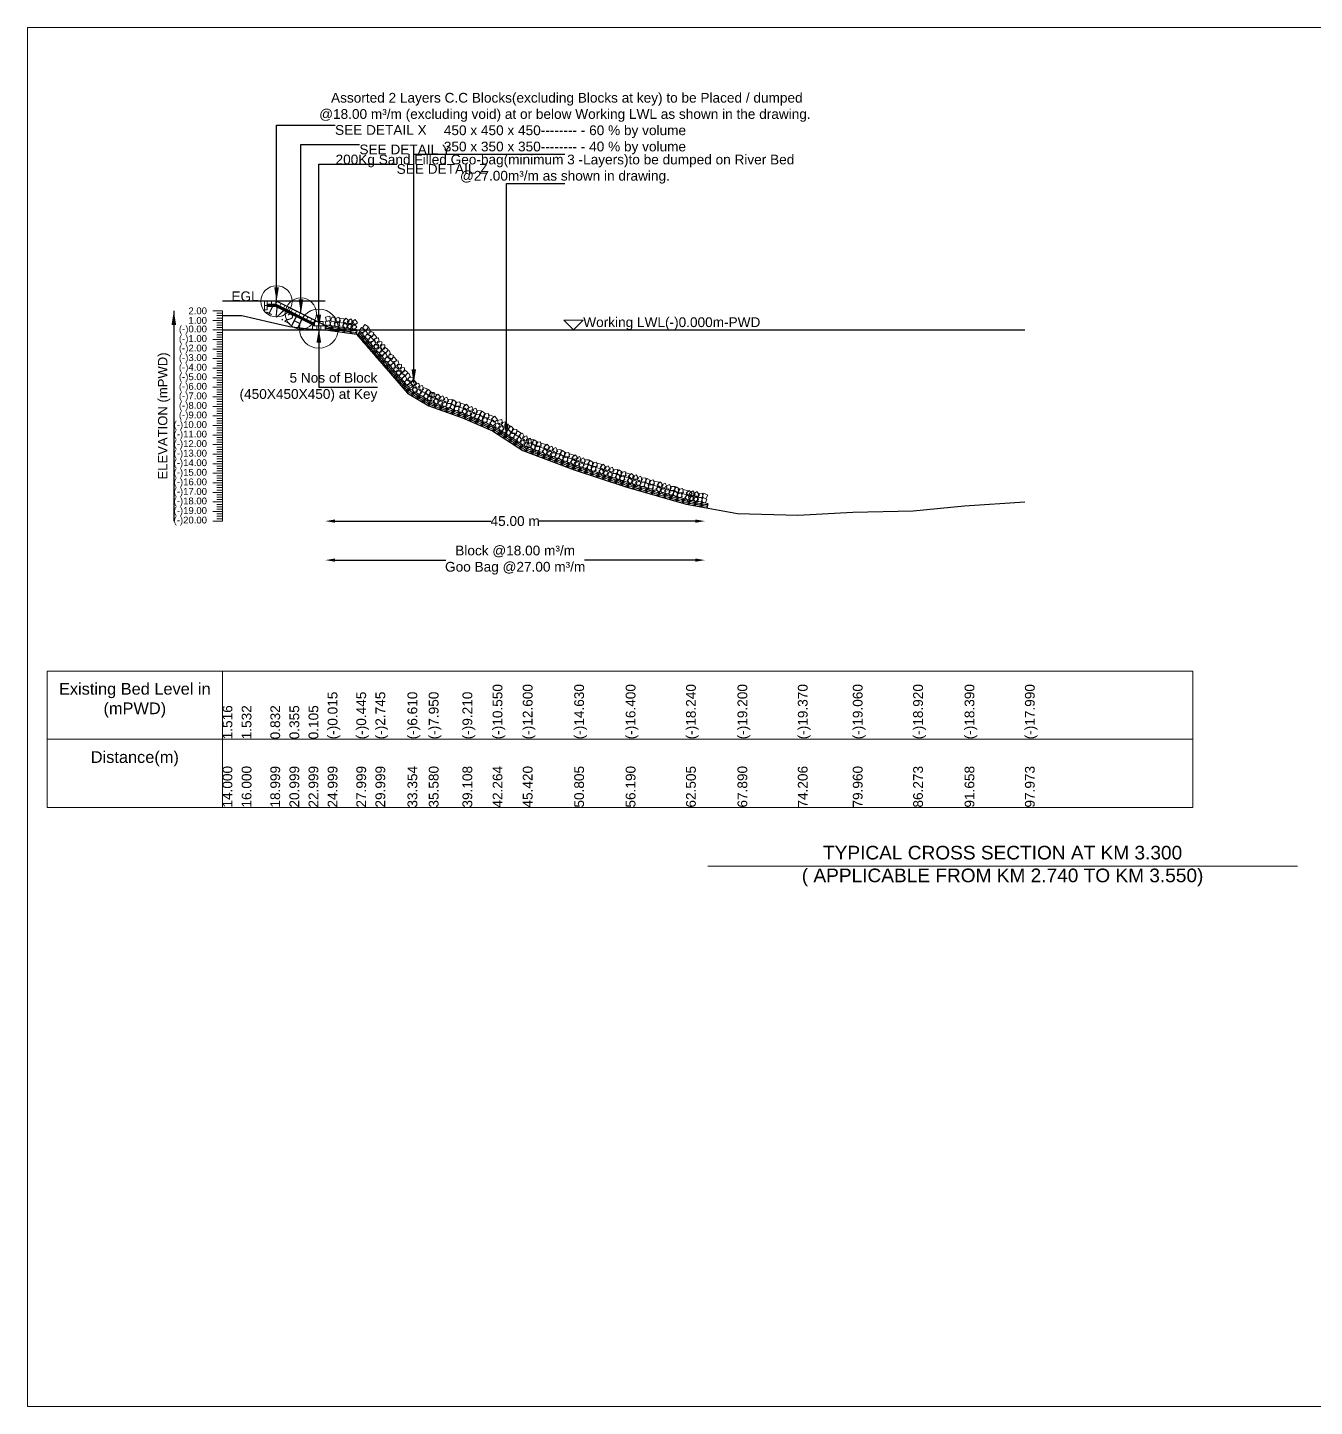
# Model space of a CAD drawing. Header units: inches. Extents: x 89000 to 845029, y -7071 to 0.
# Drawn here: x 265000 to 271599, y -7071 to 0 of the extents above; entities that cross this region are included whole.
import ezdxf

# ---------------------------------------------------------------- set-up
doc = ezdxf.new("R2010")
doc.units = ezdxf.units.IN
doc.header["$LTSCALE"] = 7
doc.header["$MEASUREMENT"] = 0
doc.header["$PDMODE"] = 3
for name, color, linetype, lineweight in [('Cross section Data Border', 7, 'Continuous', 9), ('Cross Section Labels', 7, 'Continuous', 9), ('Existing_Bed_Level for Xsection', 7, 'Continuous', 25), ('Long Section Labels', 7, 'Continuous', 9)]:
    doc.layers.add(name, color=color, linetype=linetype, lineweight=lineweight)
doc.styles.get("Standard").update_dxf_attribs({"font": 'arial.ttf'})
doc.dimstyles.new('Appron Lebeling Style', dxfattribs={"dimtxt": 50, "dimasz": 50, "dimexe": 0.18, "dimexo": 0.0625, "dimgap": 0.09, "dimtad": 0, "dimtih": 1, "dimtoh": 1, "dimdec": 4, "dimzin": 0, "dimdsep": 46, "dimtxsty": 'Standard', "dimcen": 0.09, "dimse1": 1, "dimse2": 1, "dimadec": 0, "dimazin": 0, "dimtfac": 1, "dimtdec": 4, "dimtofl": 0, "dimtmove": 0, "dimatfit": 3, "dimfxl": 1, "dimtolj": 1, "dimtzin": 0, "dimarcsym": 0})
doc.dimstyles.get("Standard").update_dxf_attribs({"dimtxt": 0.18, "dimasz": 0.18, "dimexe": 0.18, "dimexo": 0.0625, "dimgap": 0.09, "dimtad": 0, "dimtih": 1, "dimtoh": 1, "dimdec": 4, "dimzin": 0, "dimdsep": 46, "dimtxsty": 'Standard', "dimcen": 0.09, "dimadec": 0, "dimazin": 0, "dimtfac": 1, "dimtdec": 4, "dimtofl": 0, "dimtmove": 0, "dimatfit": 3, "dimfxl": 1, "dimtolj": 1, "dimtzin": 0, "dimarcsym": 0})

# ---------------------------------------------------------------- blocks, each defined once
blk = doc.blocks.new('*D61')
at = {"layer": 'Cross Section Labels', "color": 0, "lineweight": -2, "transparency": 16777216}
for p, q in [((266576.7, -2530.9), (267376.8, -2530.9)), ((268424, -2530.9), (267624, -2530.9))]:
    blk.add_line(p, q, dxfattribs=at)
at = {"layer": 'Cross Section Labels', "color": 0, "transparency": 16777216}
for points in [[(266576.7, -2522.5), (266576.7, -2539.2), (266526.7, -2530.9)], [(268424, -2522.5), (268424, -2539.2), (268474, -2530.9)]]:
    blk.add_solid(points, dxfattribs=at)
at = {"layer": 'Defpoints', "color": 0, "transparency": 16777216}
for p in [(266526.7, -1550.9), (268474, -2462), (268474, -2530.9)]:
    blk.add_point(p, dxfattribs=at)
at = {"layer": 'Cross Section Labels', "color": 0, "transparency": 16777216, "insert": (267500.4, -2530.9), "char_height": 50, "attachment_point": 5}
blk.add_mtext('\\A1;45.00 m', dxfattribs=at)
blk = doc.blocks.new('*D62')
at = {"layer": 'Cross Section Labels', "color": 0, "lineweight": -2, "transparency": 16777216}
for p, q in [((266576.7, -2730.9), (267144.8, -2730.9)), ((268424, -2730.9), (267856, -2730.9))]:
    blk.add_line(p, q, dxfattribs=at)
at = {"layer": 'Cross Section Labels', "color": 0, "transparency": 16777216}
for points in [[(266576.7, -2722.5), (266576.7, -2739.2), (266526.7, -2730.9)], [(268424, -2722.5), (268424, -2739.2), (268474, -2730.9)]]:
    blk.add_solid(points, dxfattribs=at)
at = {"layer": 'Defpoints', "color": 0, "transparency": 16777216}
for p in [(266526.7, -1550.9), (268474, -2462), (268474, -2730.9)]:
    blk.add_point(p, dxfattribs=at)
at = {"layer": 'Cross Section Labels', "color": 0, "transparency": 16777216, "insert": (267500.4, -2730.9), "char_height": 50, "attachment_point": 5}
blk.add_mtext('\\A1;Block @18.00 m³/m ^JGoo Bag @27.00 m³/m ', dxfattribs=at)

msp = doc.modelspace()

# ---------------------------------------------------------------- linework, layer by layer
at = {"layer": 'Cross section Data Border'}
msp.add_lwpolyline([(265100, -3300), (270975.12589, -3300), (270975.12589, -4000), (265100, -4000)], close=True, dxfattribs=at)
for points in [[(266000, -3300), (266000, -4000)], [(265100, -3650), (270975.12589, -3650)]]:
    msp.add_lwpolyline(points, dxfattribs=at)
at = {"layer": 'Cross Section Labels'}
for points in [[(265000, 0), (275000, 0), (275000, -7071), (265000, -7071)], [(267799.73561, -1550.87), (267849.73561, -1500.87), (267749.73561, -1500.87)]]:
    msp.add_lwpolyline(points, close=True, dxfattribs=at)
msp.add_lwpolyline([(268488, -4300), (270000, -4300), (271512, -4300)], dxfattribs=at)
for centre, radius in [((266276.83561, -1403.87), 80), ((266401.78561, -1466.345), 80), ((266493.66061, -1543.52), 100)]:
    msp.add_circle(centre, radius, dxfattribs=at)
at = {"layer": 'Existing_Bed_Level for Xsection'}
for points in [[(266526.73561, -1403.87), (266000, -1403.87)], [(266570.83561, -1550.87), (266279.93945, -1405.42192), (266276.83561, -1403.87), (266273.36541, -1403.87), (266229.26541, -1403.87)], [(266000, -1476.586), (266097.99732, -1475.802), (266244.99331, -1510.102), (266342.99063, -1533.475), (266440.98795, -1545.725), (266538.98527, -1551.605), (266685.98126, -1572.675), (266783.97858, -1685.375), (266948.36064, -1874.76), (267057.42595, -1940.42), (267230.32988, -2002.16), (267384.9399, -2067.82), (267539.59743, -2168.27), (267803.47045, -2267.74), (268067.34348, -2354.47), (268376.75694, -2444.63), (268640.62641, -2491.67), (268950.12033, -2500), (269232.03861, -2484.81), (269541.39947, -2477.95), (269805.27214, -2451.98), (270114.70341, -2432.38)], [(266229.26541, -1418.57), (266273.36541, -1418.57), (266471.61061, -1517.6926)], [(266229.26541, -1423.47), (266272.20868, -1423.47), (266471.61061, -1523.17097)], [(266229.26541, -1428.37), (266271.05194, -1428.37), (266471.61061, -1528.64933)], [(266000, -1550.87), (270114.70341, -1550.87)]]:
    msp.add_lwpolyline(points, dxfattribs=at)
at = {"layer": 'Long Section Labels'}
for points in [[(266229.26541, -1403.87), (266214.56541, -1403.87), (266214.56541, -1425.92), (266229.26541, -1425.92)], [(266251.31541, -1403.87), (266229.26541, -1403.87), (266229.26541, -1418.57), (266251.31541, -1418.57)], [(266273.36541, -1403.87), (266251.31541, -1403.87), (266251.31541, -1418.57), (266273.36541, -1418.57)], [(266299.66157, -1415.28298), (266279.93945, -1405.42192), (266273.36541, -1418.57), (266293.08753, -1428.43106)], [(266229.26541, -1425.92), (266214.56541, -1425.92), (266214.56541, -1447.97), (266229.26541, -1447.97)], [(266319.38369, -1425.14404), (266299.66157, -1415.28298), (266293.08753, -1428.43106), (266312.80965, -1438.29212)], [(266339.10581, -1435.0051), (266319.38369, -1425.14404), (266312.80965, -1438.29212), (266332.53177, -1448.15318)], [(266358.82793, -1444.86616), (266339.10581, -1435.0051), (266332.53177, -1448.15318), (266352.25389, -1458.01424)], [(266378.55005, -1454.72722), (266358.82793, -1444.86616), (266352.25389, -1458.01424), (266371.97601, -1467.8753)], [(266398.27217, -1464.58828), (266378.55005, -1454.72722), (266371.97601, -1467.8753), (266391.69813, -1477.73636)], [(266417.99429, -1474.44934), (266398.27217, -1464.58828), (266391.69813, -1477.73636), (266411.42025, -1487.59742)], [(266437.71641, -1484.3104), (266417.99429, -1474.44934), (266411.42025, -1487.59742), (266431.14237, -1497.45848)], [(266457.43853, -1494.17146), (266437.71641, -1484.3104), (266431.14237, -1497.45848), (266450.86449, -1507.31954)], [(266549.80654, -1480.5562), (266528.20519, -1484.98159), (266532.63057, -1506.58294), (266554.23193, -1502.15755)], [(266582.29028, -1491.28097), (266562.01858, -1482.60568), (266553.34329, -1502.87737), (266573.61498, -1511.55267)], [(266477.16065, -1504.03252), (266457.43853, -1494.17146), (266450.86449, -1507.31954), (266470.58661, -1517.1806)], [(266482.63561, -1528.82), (266460.58561, -1528.82), (266460.58561, -1550.87), (266482.63561, -1550.87)], [(266493.66061, -1506.77), (266471.61061, -1506.77), (266471.61061, -1528.82), (266493.66061, -1528.82)], [(266504.68561, -1528.82), (266482.63561, -1528.82), (266482.63561, -1550.87), (266504.68561, -1550.87)], [(266515.71061, -1506.77), (266493.66061, -1506.77), (266493.66061, -1528.82), (266515.71061, -1528.82)], [(266526.73561, -1528.82), (266504.68561, -1528.82), (266504.68561, -1550.87), (266526.73561, -1550.87)], [(266548.48588, -1502.56662), (266526.88453, -1506.992), (266531.30991, -1528.59336), (266552.91127, -1524.16797)], [(266579.16167, -1513.10789), (266558.88997, -1504.43259), (266550.21468, -1524.70429), (266570.48637, -1533.37959)], [(266592.65515, -1507.70289), (266572.18328, -1515.89463), (266580.37502, -1536.36651), (266600.8469, -1528.17477)], [(266595.78376, -1485.87597), (266575.31189, -1494.06772), (266583.50363, -1514.53959), (266603.97551, -1506.34785)], [(266620.81977, -1515.81416), (266598.99285, -1512.68555), (266595.86424, -1534.51246), (266617.69116, -1537.64107)], [(266623.94838, -1493.98724), (266602.12146, -1490.85863), (266598.99285, -1512.68555), (266620.81977, -1515.81416)], [(266645.64844, -1526.42493), (266628.30193, -1512.8124), (266614.6894, -1530.15891), (266632.03591, -1543.77144)], [(266648.77705, -1504.59801), (266631.43054, -1490.98548), (266617.81801, -1508.33199), (266635.16452, -1521.94452)], [(266654.21425, -1515.98745), (266636.56276, -1529.20212), (266649.77743, -1546.85361), (266667.42892, -1533.63894)], [(266657.34286, -1494.16053), (266639.69137, -1507.37521), (266652.90604, -1525.02669), (266670.55753, -1511.81202)], [(266689.2576, -1536.75526), (266676.02887, -1519.1143), (266658.38792, -1532.34302), (266671.61664, -1549.98398)], [(266692.38621, -1514.92834), (266679.15748, -1497.28738), (266661.51653, -1510.51611), (266674.74525, -1528.15706)], [(266731.48452, -1549.53772), (266713.19998, -1537.21383), (266700.8761, -1555.49837), (266719.16064, -1567.82226)], [(266745.39079, -1574.23427), (266735.72581, -1554.41533), (266715.90686, -1564.08031), (266725.57185, -1583.89926)], [(266748.12377, -1535.0692), (266729.83923, -1522.74532), (266717.51535, -1541.02986), (266735.79989, -1553.35374)], [(266762.03004, -1559.76576), (266752.36506, -1539.94681), (266732.54611, -1549.6118), (266742.21109, -1569.43074)], [(266759.13417, -1578.96795), (266738.28875, -1571.77971), (266731.10051, -1592.62513), (266751.94594, -1599.81337)], [(266775.13974, -1603.52115), (266760.67122, -1586.88191), (266744.03198, -1601.35042), (266758.50049, -1617.98967)], [(266775.77342, -1564.49943), (266754.928, -1557.31119), (266747.73976, -1578.15662), (266768.58519, -1585.34486)], [(266791.77899, -1589.05264), (266777.31047, -1572.41339), (266760.67122, -1586.88191), (266775.13974, -1603.52115)], [(266786.98697, -1627.78419), (266782.76353, -1606.14244), (266761.12178, -1610.36588), (266765.34522, -1632.00763)], [(266800.29269, -1625.48818), (266778.29679, -1623.94449), (266776.75309, -1645.94038), (266798.74899, -1647.48408)], [(266803.62621, -1613.31567), (266799.40278, -1591.67393), (266777.76103, -1595.89737), (266781.98447, -1617.53911)], [(266816.93193, -1611.01967), (266794.93604, -1609.47597), (266793.39234, -1631.47187), (266815.38824, -1633.01556)], [(266829.86612, -1649.64666), (266831.3923, -1627.64955), (266809.39518, -1626.12336), (266807.869, -1648.12048)], [(266813.22688, -1664.11518), (266814.75306, -1642.11806), (266792.75594, -1640.59188), (266791.22976, -1662.589)], [(266832.78136, -1666.05592), (266814.50781, -1653.71575), (266802.16764, -1671.9893), (266820.4412, -1684.32947)], [(266846.66562, -1690.76485), (266837.0183, -1670.9373), (266817.19075, -1680.58463), (266826.83808, -1700.41218)], [(266849.43349, -1651.60223), (266831.15994, -1639.26206), (266818.81977, -1657.53562), (266837.09333, -1669.87578)], [(266860.40478, -1695.51077), (266839.56577, -1688.30396), (266832.35897, -1709.14298), (266853.19798, -1716.34978)], [(266863.31775, -1676.31117), (266853.67043, -1656.48362), (266833.84288, -1666.13094), (266843.49021, -1685.95849)], [(266877.05691, -1681.05708), (266856.2179, -1673.85028), (266849.0111, -1694.68929), (266869.85011, -1701.89609)], [(266893.0406, -1705.62454), (266878.58691, -1688.97241), (266861.93478, -1703.42609), (266876.38847, -1720.07822)], [(266876.38847, -1720.07822), (266861.93478, -1703.42609), (266845.28265, -1717.87978), (266859.73634, -1734.53191)], [(266888.21408, -1744.3518), (266884.00992, -1722.7063), (266862.36442, -1726.91046), (266866.56858, -1748.55596)], [(266901.52184, -1742.06765), (266879.52733, -1740.50436), (266877.96403, -1762.49887), (266899.95855, -1764.06216)], [(266904.86621, -1729.89811), (266900.66205, -1708.25262), (266879.01655, -1712.45677), (266883.22071, -1734.10227)], [(266914.42161, -1780.70615), (266915.96739, -1758.7104), (266893.97164, -1757.16463), (266892.42586, -1779.16038)], [(266918.17397, -1727.61396), (266896.17946, -1726.05067), (266894.61616, -1748.04518), (266916.61068, -1749.60848)], [(266931.07374, -1766.25247), (266932.61952, -1744.25672), (266910.62377, -1742.71094), (266909.07799, -1764.70669)], [(266950.6093, -1768.16714), (266932.33575, -1755.82697), (266919.99558, -1774.10053), (266938.26913, -1786.44069)], [(266933.95717, -1782.62083), (266915.68362, -1770.28066), (266903.34345, -1788.55421), (266921.617, -1800.89438)], [(266947.84143, -1807.32976), (266938.19411, -1787.50221), (266918.36656, -1797.14954), (266928.01389, -1816.97709)], [(266961.58059, -1812.07568), (266940.74158, -1804.86887), (266933.53478, -1825.70789), (266954.37379, -1832.91469)], [(266964.49356, -1792.87608), (266954.84624, -1773.04853), (266935.01869, -1782.69585), (266944.66602, -1802.5234)], [(266977.56428, -1836.64313), (266963.11059, -1819.991), (266946.45846, -1834.44469), (266960.91215, -1851.09682)], [(266978.23272, -1797.62199), (266957.39371, -1790.41519), (266950.18691, -1811.2542), (266971.02592, -1818.461)], [(266983.10678, -1848.91931), (266972.42166, -1829.6312), (266953.13356, -1840.31632), (266963.81868, -1859.60442)], [(266994.21641, -1822.18945), (266979.76272, -1805.53732), (266963.11059, -1819.991), (266977.56428, -1836.64313)], [(266994.47952, -1830.02848), (266983.7944, -1810.74038), (266964.5063, -1821.42549), (266975.19142, -1840.7136)], [(267006.4308, -1823.7451), (266985.02911, -1829.05267), (266990.33668, -1850.45436), (267011.73836, -1845.14679)], [(267030.63559, -1856.50889), (267025.31098, -1835.11144), (267003.91353, -1840.43605), (267009.23814, -1861.8335)], [(266995.05805, -1842.63593), (266973.65637, -1847.94349), (266978.96393, -1869.34518), (267000.36562, -1864.03761)], [(267019.26285, -1875.39972), (267013.93824, -1854.00226), (266992.54079, -1859.32687), (266997.8654, -1880.72433)], [(267038.4344, -1871.18595), (267017.24256, -1865.09428), (267011.15089, -1886.28612), (267032.34273, -1892.37779)], [(267049.80714, -1852.29513), (267028.6153, -1846.20346), (267022.52363, -1867.3953), (267043.71547, -1873.48697)], [(267059.2725, -1890.39734), (267043.97203, -1874.51974), (267028.09443, -1889.82021), (267043.3949, -1905.69781)], [(267070.64524, -1871.50652), (267055.34478, -1855.62892), (267039.46718, -1870.92939), (267054.76764, -1886.80699)], [(267073.80576, -1890.66693), (267051.7597, -1890.25005), (267051.34283, -1912.29611), (267073.38889, -1912.71298)], [(267089.63354, -1901.97164), (267068.86769, -1894.55663), (267061.45269, -1915.32248), (267082.21853, -1922.73748)], [(267085.1785, -1871.7761), (267063.13244, -1871.35923), (267062.71557, -1893.40529), (267084.76163, -1893.82216)], [(267097.04854, -1881.20579), (267076.2827, -1873.79079), (267068.86769, -1894.55663), (267089.63354, -1901.97164)], [(267111.85008, -1917.31688), (267097.56378, -1900.52093), (267080.76783, -1914.80724), (267095.05413, -1931.60319)], [(267119.26509, -1896.55104), (267104.97878, -1879.75509), (267088.18283, -1894.04139), (267102.46914, -1910.83734)], [(267122.32384, -1908.79548), (267102.39322, -1918.22802), (267111.82575, -1938.15864), (267131.75638, -1928.72611)], [(267129.73885, -1888.02964), (267109.80822, -1897.46217), (267119.24076, -1917.3928), (267139.17138, -1907.96026)], [(267159.9414, -1915.36357), (267150.493, -1895.44047), (267130.56989, -1904.88887), (267140.01829, -1924.81198)], [(267177.90204, -1907.44401), (267155.92427, -1905.66067), (267154.14093, -1927.63844), (267176.1187, -1929.42178)], [(267152.5264, -1936.12942), (267143.07799, -1916.20631), (267123.15489, -1925.65471), (267132.60329, -1945.57782)], [(267170.48704, -1928.20985), (267148.50927, -1926.42652), (267146.72593, -1948.40428), (267168.7037, -1950.18762)], [(267194.71092, -1942.92406), (267176.57431, -1930.38348), (267164.03374, -1948.52009), (267182.17034, -1961.06066)], [(267202.12592, -1922.15822), (267183.98932, -1909.61764), (267171.44874, -1927.75424), (267189.58534, -1940.29482)], [(267209.0108, -1940.31609), (267187.31718, -1944.26444), (267191.26554, -1965.95806), (267212.95915, -1962.00971)], [(267216.42581, -1919.55025), (267194.73219, -1923.4986), (267198.68054, -1945.19222), (267220.37416, -1941.24386)], [(267234.99444, -1953.87666), (267214.22859, -1946.46166), (267206.81359, -1967.2275), (267227.57943, -1974.6425)], [(267242.40944, -1933.11082), (267221.6436, -1925.69581), (267214.22859, -1946.46166), (267234.99444, -1953.87666)], [(267257.21098, -1969.2219), (267242.92468, -1952.42595), (267226.12873, -1966.71226), (267240.41503, -1983.50821)], [(267264.62599, -1948.45606), (267250.33968, -1931.66011), (267233.54373, -1945.94642), (267247.83004, -1962.74237)], [(267270.05014, -1962.96081), (267249.60101, -1971.20917), (267257.84936, -1991.6583), (267278.2985, -1983.40995)], [(267278.66932, -1942.66519), (267258.22018, -1950.91355), (267266.46854, -1971.36268), (267286.91767, -1963.11433)], [(267298.59898, -1992.0177), (267290.33434, -1971.57513), (267269.89178, -1979.83977), (267278.15642, -2000.28233)], [(267307.21815, -1971.72207), (267298.95351, -1951.27951), (267278.51095, -1959.54415), (267286.77559, -1979.98671)], [(267325.61202, -1964.86864), (267303.77653, -1961.80043), (267300.70833, -1983.63592), (267322.54382, -1986.70413)], [(267348.932, -1980.97712), (267331.56146, -1967.39526), (267317.9796, -1984.76579), (267335.35014, -1998.34766)], [(267363.36014, -1979.21163), (267341.47242, -1981.88191), (267344.14271, -2003.76963), (267366.03042, -2001.09935)], [(267316.99285, -1985.16427), (267295.15736, -1982.09606), (267292.08915, -2003.93155), (267313.92464, -2006.99976)], [(267340.31282, -2001.27274), (267322.94229, -1987.69088), (267309.36043, -2005.06142), (267326.73096, -2018.64328)], [(267354.74096, -1999.50726), (267332.85325, -2002.17754), (267335.52353, -2024.06525), (267357.41125, -2021.39497)], [(267379.88527, -2014.5672), (267359.58965, -2005.94803), (267350.97047, -2026.24365), (267371.2661, -2034.86283)], [(267388.50444, -1994.27158), (267368.20882, -1985.65241), (267359.58965, -2005.94803), (267379.88527, -2014.5672)], [(267401.16438, -2031.18801), (267387.8869, -2013.58372), (267370.28261, -2026.8612), (267383.56009, -2044.46549)], [(267409.78356, -2010.89238), (267396.50607, -1993.28809), (267378.90178, -2006.56558), (267392.17927, -2024.16986)], [(267419.43395, -2028.68735), (267397.86368, -2033.26182), (267402.43815, -2054.83209), (267424.00842, -2050.25762)], [(267431.44444, -2010.19544), (267409.87416, -2014.76991), (267414.44863, -2036.34018), (267436.01891, -2031.76571)], [(267442.50709, -2062.2577), (267437.91545, -2040.69107), (267416.34882, -2045.28272), (267420.94047, -2066.84934)], [(267454.51758, -2043.76579), (267449.92594, -2022.19916), (267428.35931, -2026.79081), (267432.95096, -2048.35743)], [(267473.8217, -2040.20841), (267452.84998, -2033.39744), (267446.03901, -2054.36916), (267467.01073, -2061.18013)], [(267493.99238, -2060.11941), (267479.2424, -2043.72915), (267462.85214, -2058.47913), (267477.60213, -2074.86939)], [(267461.81122, -2058.70032), (267440.83949, -2051.88935), (267434.02852, -2072.86107), (267455.00024, -2079.67204)], [(267481.9819, -2078.61132), (267467.23191, -2062.22106), (267450.84166, -2076.97104), (267465.59164, -2093.3613)], [(267496.4975, -2079.37647), (267474.47849, -2078.20785), (267473.30987, -2100.22687), (267495.32888, -2101.39548)], [(267508.50799, -2060.88456), (267486.48898, -2059.71595), (267485.32036, -2081.73496), (267507.33937, -2082.90357)], [(267518.64679, -2098.57144), (267500.15488, -2086.56096), (267488.1444, -2105.05287), (267506.63631, -2117.06335)], [(267530.65728, -2080.07953), (267512.16537, -2068.06905), (267500.15488, -2086.56096), (267518.64679, -2098.57144)], [(267536.71867, -2118.63282), (267526.69769, -2098.99148), (267507.05634, -2109.01246), (267517.07732, -2128.65381)], [(267548.72916, -2100.14091), (267538.70817, -2080.49957), (267519.06683, -2090.52055), (267529.08781, -2110.1619)], [(267548.87732, -2112.76076), (267527.30704, -2117.33523), (267531.88151, -2138.9055), (267553.45179, -2134.33103)], [(267560.8878, -2094.26885), (267539.31753, -2098.84332), (267543.892, -2120.41359), (267565.46227, -2115.83912)], [(267583.96094, -2127.8392), (267579.3693, -2106.27257), (267557.80268, -2110.86422), (267562.39432, -2132.43084)], [(267592.38423, -2111.68306), (267570.44109, -2109.51488), (267568.27291, -2131.45802), (267590.21605, -2133.62621)], [(267616.34656, -2126.81948), (267598.43249, -2113.96302), (267585.57603, -2131.87709), (267603.4901, -2144.73355)], [(267571.95046, -2146.33111), (267567.35881, -2124.76448), (267545.79219, -2129.35613), (267550.38383, -2150.92275)], [(267584.60649, -2132.31578), (267562.66335, -2130.1476), (267560.49517, -2152.09075), (267582.43831, -2154.25893)], [(267608.56881, -2147.4522), (267590.65474, -2134.59574), (267577.79828, -2152.50982), (267595.71236, -2165.36627)], [(267622.9122, -2145.09521), (267601.15273, -2148.66282), (267604.72034, -2170.42229), (267626.47981, -2166.85469)], [(267630.68995, -2124.46249), (267608.93047, -2128.0301), (267612.49808, -2149.78957), (267634.25756, -2146.22196)], [(267648.65423, -2159.10901), (267628.0215, -2151.33126), (267620.24376, -2171.96399), (267640.87648, -2179.74173)], [(267656.43197, -2138.47629), (267635.79925, -2130.69854), (267628.0215, -2151.33126), (267648.65423, -2159.10901)], [(267670.59847, -2174.8412), (267656.60867, -2157.79749), (267639.56496, -2171.78728), (267653.55476, -2188.831)], [(267678.37621, -2154.20848), (267664.38642, -2137.16477), (267647.3427, -2151.15456), (267661.3325, -2168.19827)], [(267681.21994, -2166.50464), (267661.12709, -2175.58648), (267670.20893, -2195.67933), (267690.30178, -2186.59749)], [(267688.99768, -2145.87192), (267668.90483, -2154.95376), (267677.98668, -2175.04661), (267698.07953, -2165.96477)], [(267710.93888, -2194.36362), (267701.84104, -2174.278), (267681.75543, -2183.37584), (267690.85327, -2203.46146)], [(267718.71663, -2173.73089), (267709.61879, -2153.64528), (267689.53318, -2162.74312), (267698.63102, -2182.82873)], [(267729.03554, -2186.75999), (267707.0924, -2184.59181), (267704.92422, -2206.53495), (267726.86736, -2208.70314)], [(267736.81328, -2166.12727), (267714.87014, -2163.95909), (267712.70196, -2185.90223), (267734.6451, -2188.07041)], [(267752.99787, -2201.89641), (267735.08379, -2189.03995), (267722.22734, -2206.95402), (267740.14141, -2219.81048)], [(267760.77561, -2181.26369), (267742.86154, -2168.40723), (267730.00508, -2186.3213), (267747.91915, -2199.17776)], [(267775.119, -2178.9067), (267753.35953, -2182.47431), (267756.92713, -2204.23378), (267778.68661, -2200.66617)], [(267800.86102, -2192.9205), (267780.2283, -2185.14275), (267772.45055, -2205.77547), (267793.08328, -2213.55322)], [(267822.80526, -2208.65269), (267808.81547, -2191.60897), (267791.77176, -2205.59877), (267805.76155, -2222.64248)], [(267767.34125, -2199.53942), (267745.58178, -2203.10703), (267749.14939, -2224.8665), (267770.90886, -2221.29889)], [(267793.08328, -2213.55322), (267772.45055, -2205.77547), (267764.67281, -2226.40819), (267785.30553, -2234.18594)], [(267815.02752, -2229.28541), (267801.03772, -2212.2417), (267783.99401, -2226.23149), (267797.98381, -2243.2752)], [(267823.62034, -2220.04009), (267803.93578, -2229.97592), (267813.87162, -2249.66048), (267833.55617, -2239.72464)], [(267830.50539, -2199.09257), (267810.82083, -2209.0284), (267820.75666, -2228.71296), (267840.44122, -2218.77712)], [(267854.50757, -2246.5979), (267844.55606, -2226.92126), (267824.87943, -2236.87276), (267834.83093, -2256.5494)], [(267861.39262, -2225.65038), (267851.44111, -2205.97374), (267831.76448, -2215.92524), (267841.71598, -2235.60188)], [(267872.26121, -2238.22459), (267850.24524, -2237.00018), (267849.02082, -2259.01616), (267871.0368, -2260.24057)], [(267879.14626, -2217.27707), (267857.13028, -2216.05266), (267855.90587, -2238.06864), (267877.92185, -2239.29305)], [(267896.8511, -2252.31863), (267878.40175, -2240.24287), (267866.32598, -2258.69222), (267884.77533, -2270.76798)], [(267903.73614, -2231.37111), (267885.2868, -2219.29535), (267873.21103, -2237.7447), (267891.66038, -2249.82046)], [(267911.08011, -2249.34822), (267889.4938, -2253.84643), (267893.99201, -2275.43273), (267915.57832, -2270.93452)], [(267917.96516, -2228.4007), (267896.37885, -2232.89891), (267900.87706, -2254.48521), (267922.46337, -2249.987)], [(267937.39986, -2262.24429), (267916.45234, -2255.35924), (267909.5673, -2276.30676), (267930.51482, -2283.19181)], [(267944.28491, -2241.29677), (267923.33739, -2234.41172), (267916.45234, -2255.35924), (267937.39986, -2262.24429)], [(267959.99909, -2277.02016), (267945.29069, -2260.59258), (267928.86311, -2275.30098), (267943.57151, -2291.72856)], [(267966.88414, -2256.07264), (267952.17574, -2239.64506), (267935.74816, -2254.35346), (267950.45656, -2270.78104)], [(267977.13803, -2247.2879), (267957.45348, -2257.22374), (267967.38931, -2276.90829), (267987.07386, -2266.97246)], [(268008.02526, -2273.84571), (267998.07376, -2254.16907), (267978.39712, -2264.12058), (267988.34862, -2283.79722)], [(267970.25298, -2268.23542), (267950.56843, -2278.17126), (267960.50426, -2297.85581), (267980.18882, -2287.91998)], [(268001.14021, -2294.79323), (267991.18871, -2275.11659), (267971.51207, -2285.0681), (267981.46358, -2304.74474)], [(268018.89386, -2286.41993), (267996.87788, -2285.19552), (267995.65347, -2307.2115), (268017.66945, -2308.43591)], [(268025.77891, -2265.47241), (268003.76293, -2264.248), (268002.53852, -2286.26398), (268024.55449, -2287.48839)], [(268043.48374, -2300.51397), (268025.03439, -2288.43821), (268012.95863, -2306.88755), (268031.40797, -2318.96332)], [(268050.36879, -2279.56645), (268031.91944, -2267.49069), (268019.84368, -2285.94003), (268038.29302, -2298.0158)], [(268057.71275, -2297.54355), (268036.12645, -2302.04176), (268040.62466, -2323.62807), (268062.21096, -2319.12986)], [(268064.5978, -2276.59603), (268043.01149, -2281.09424), (268047.5097, -2302.68055), (268069.09601, -2298.18234)], [(268084.03251, -2310.43962), (268063.08499, -2303.55457), (268056.19994, -2324.50209), (268077.14746, -2331.38714)], [(268090.91756, -2289.4921), (268069.97004, -2282.60705), (268063.08499, -2303.55457), (268084.03251, -2310.43962)], [(268105.61401, -2323.89616), (268090.35539, -2307.97834), (268074.43757, -2323.23696), (268089.69619, -2339.15478)], [(268111.78261, -2302.72659), (268096.52399, -2286.80877), (268080.60617, -2302.06739), (268095.86479, -2317.98521)], [(268115.56318, -2314.76775), (268096.22795, -2325.36734), (268106.82754, -2344.70257), (268126.16277, -2334.10298)], [(268121.73179, -2293.59818), (268102.39655, -2304.19777), (268112.99614, -2323.533), (268132.33138, -2312.93341)], [(268147.33582, -2340.25967), (268136.72084, -2320.93288), (268117.39405, -2331.54787), (268128.00903, -2350.87465)], [(268153.50442, -2319.09009), (268142.88944, -2299.76331), (268123.56265, -2310.37829), (268134.17764, -2329.70508)], [(268164.7944, -2331.28738), (268142.74952, -2330.81248), (268142.27462, -2352.85736), (268164.3195, -2353.33226)], [(268170.963, -2310.1178), (268148.91812, -2309.6429), (268148.44322, -2331.68779), (268170.4881, -2332.16269)], [(268189.84942, -2344.53692), (268171.00003, -2333.09564), (268159.55874, -2351.94503), (268178.40814, -2363.38631)], [(268196.01802, -2323.36734), (268177.16863, -2311.92606), (268165.72735, -2330.77545), (268184.57674, -2342.21674)], [(268210.13777, -2319.91469), (268188.71695, -2325.14449), (268193.94674, -2346.56531), (268215.36757, -2341.33552)], [(268236.88092, -2331.90812), (268215.71135, -2325.73952), (268209.54274, -2346.90909), (268230.71232, -2353.07769)], [(268259.96963, -2345.90681), (268244.711, -2329.98899), (268228.79318, -2345.24761), (268244.05181, -2361.16543)], [(268203.96917, -2341.08427), (268182.54835, -2346.31406), (268187.77814, -2367.73488), (268209.19897, -2362.50509)], [(268230.71232, -2353.07769), (268209.54274, -2346.90909), (268203.37414, -2368.07866), (268224.54371, -2374.24727)], [(268253.80102, -2367.07638), (268238.5424, -2351.15856), (268222.62458, -2366.41718), (268237.8832, -2382.335)], [(268263.7502, -2357.94797), (268244.41496, -2368.54756), (268255.01455, -2387.88279), (268274.34979, -2377.2832)], [(268269.9188, -2336.7784), (268250.58357, -2347.37799), (268261.18316, -2366.71322), (268280.51839, -2356.11363)], [(268295.52283, -2383.43989), (268284.90785, -2364.1131), (268265.58106, -2374.72809), (268276.19605, -2394.05487)], [(268301.69144, -2362.27031), (268291.07645, -2342.94353), (268271.74967, -2353.55851), (268282.36465, -2372.8853)], [(268312.98142, -2374.4676), (268290.93653, -2373.9927), (268290.46163, -2396.03758), (268312.50651, -2396.51248)], [(268319.15002, -2353.29802), (268297.10513, -2352.82312), (268296.63023, -2374.86801), (268318.67512, -2375.34291)], [(268338.03643, -2387.71714), (268319.18704, -2376.27586), (268307.74576, -2395.12525), (268326.59515, -2406.56653)], [(268344.20504, -2366.54757), (268325.35564, -2355.10628), (268313.91436, -2373.95567), (268332.76375, -2385.39696)], [(268352.15618, -2384.26449), (268330.73536, -2389.49428), (268335.96515, -2410.91511), (268357.38598, -2405.68531)], [(268358.32479, -2363.09491), (268336.90396, -2368.32471), (268342.13376, -2389.74553), (268363.55458, -2384.51574)], [(268378.89933, -2396.25791), (268357.72976, -2390.08931), (268351.56115, -2411.25888), (268372.73073, -2417.42749)], [(268385.06793, -2375.08834), (268363.89836, -2368.91974), (268357.72976, -2390.08931), (268378.89933, -2396.25791)], [(268401.98804, -2410.2566), (268386.72942, -2394.33878), (268370.8116, -2409.5974), (268386.07022, -2425.51522)], [(268408.15664, -2389.08703), (268392.89802, -2373.16921), (268376.9802, -2388.42783), (268392.23882, -2404.34565)], [(268407.08444, -2397.61616), (268388.99332, -2410.22227), (268401.59943, -2428.31338), (268419.69055, -2415.70727)], [(268410.95428, -2375.9084), (268392.86316, -2388.51451), (268405.46928, -2406.60562), (268423.56039, -2393.99951)], [(268441.40049, -2419.56489), (268428.77998, -2401.48382), (268410.6989, -2414.10433), (268423.31942, -2432.1854)], [(268445.27033, -2397.85713), (268432.64982, -2379.77606), (268414.56875, -2392.39657), (268427.18926, -2410.47764)], [(268461.66954, -2387.06964), (268439.70024, -2388.95445), (268441.58505, -2410.92375), (268463.55435, -2409.03894)], [(268487.99755, -2397.56441), (268468.03293, -2388.20404), (268458.67256, -2408.16866), (268478.63718, -2417.52903)], [(268457.7997, -2408.7774), (268435.8304, -2410.66221), (268437.71521, -2432.63151), (268459.68451, -2430.7467)], [(268484.12771, -2419.27217), (268464.16309, -2409.9118), (268454.80272, -2429.87642), (268474.76734, -2439.23679)]]:
    msp.add_lwpolyline(points, close=True, dxfattribs=at)
for points in [[(266000, -1452.87), (265950, -1452.87)], [(266000, -1465.12), (265970, -1465.12)], [(266000, -1477.37), (265970, -1477.37)], [(266000, -2530.87), (266000, -2481.87), (266000, -2432.87), (266000, -2383.87), (266000, -2334.87), (266000, -2285.87), (266000, -2236.87), (266000, -2187.87), (266000, -2138.87), (266000, -2089.87), (266000, -2040.87), (266000, -1991.87), (266000, -1942.87), (266000, -1893.87), (266000, -1844.87), (266000, -1795.87), (266000, -1746.87), (266000, -1697.87), (266000, -1648.87), (266000, -1599.87), (266000, -1550.87), (266000, -1501.87), (266000, -1452.87)], [(266000, -1501.87), (265950, -1501.87)], [(266000, -1550.87), (265950, -1550.87)], [(266000, -1489.62), (265970, -1489.62)], [(266000, -1514.12), (265970, -1514.12)], [(266000, -1526.37), (265970, -1526.37)], [(266000, -1538.62), (265970, -1538.62)], [(266000, -1599.87), (265950, -1599.87)], [(266000, -1563.12), (265970, -1563.12)], [(266000, -1575.37), (265970, -1575.37)], [(266000, -1587.62), (265970, -1587.62)], [(266000, -1612.12), (265970, -1612.12)], [(266000, -1624.37), (265970, -1624.37)], [(266000, -1648.87), (265950, -1648.87)], [(266000, -1636.62), (265970, -1636.62)], [(266000, -1661.12), (265970, -1661.12)], [(266000, -1673.37), (265970, -1673.37)], [(266000, -1685.62), (265970, -1685.62)], [(266000, -1697.87), (265950, -1697.87)], [(266000, -1746.87), (265950, -1746.87)], [(266000, -1710.12), (265970, -1710.12)], [(266000, -1722.37), (265970, -1722.37)], [(266000, -1734.62), (265970, -1734.62)], [(266000, -1759.12), (265970, -1759.12)], [(266000, -1795.87), (265950, -1795.87)], [(266000, -1771.37), (265970, -1771.37)], [(266000, -1783.62), (265970, -1783.62)], [(266000, -1808.12), (265970, -1808.12)], [(266000, -1820.37), (265970, -1820.37)], [(266000, -1832.62), (265970, -1832.62)], [(266000, -1844.87), (265950, -1844.87)], [(266000, -1893.87), (265950, -1893.87)], [(266000, -1857.12), (265970, -1857.12)], [(266000, -1869.37), (265970, -1869.37)], [(266000, -1881.62), (265970, -1881.62)], [(266000, -1906.12), (265970, -1906.12)], [(266000, -1942.87), (265950, -1942.87)], [(266000, -1918.37), (265970, -1918.37)], [(266000, -1930.62), (265970, -1930.62)], [(266000, -1955.12), (265970, -1955.12)], [(266000, -1967.37), (265970, -1967.37)], [(266000, -1979.62), (265970, -1979.62)], [(266000, -1991.87), (265950, -1991.87)], [(266000, -2040.87), (265950, -2040.87)], [(266000, -2004.12), (265970, -2004.12)], [(266000, -2016.37), (265970, -2016.37)], [(266000, -2028.62), (265970, -2028.62)], [(266000, -2089.87), (265950, -2089.87)], [(266000, -2053.12), (265970, -2053.12)], [(266000, -2065.37), (265970, -2065.37)], [(266000, -2077.62), (265970, -2077.62)], [(266000, -2102.12), (265970, -2102.12)], [(266000, -2114.37), (265970, -2114.37)], [(266000, -2138.87), (265950, -2138.87)], [(266000, -2187.87), (265950, -2187.87)], [(266000, -2126.62), (265970, -2126.62)], [(266000, -2151.12), (265970, -2151.12)], [(266000, -2163.37), (265970, -2163.37)], [(266000, -2175.62), (265970, -2175.62)], [(266000, -2236.87), (265950, -2236.87)], [(266000, -2200.12), (265970, -2200.12)], [(266000, -2212.37), (265970, -2212.37)], [(266000, -2224.62), (265970, -2224.62)], [(266000, -2249.12), (265970, -2249.12)], [(266000, -2261.37), (265970, -2261.37)], [(266000, -2285.87), (265950, -2285.87)], [(266000, -2273.62), (265970, -2273.62)], [(266000, -2298.12), (265970, -2298.12)], [(266000, -2310.37), (265970, -2310.37)], [(266000, -2322.62), (265970, -2322.62)], [(266000, -2334.87), (265950, -2334.87)], [(266000, -2383.87), (265950, -2383.87)], [(266000, -2347.12), (265970, -2347.12)], [(266000, -2359.37), (265970, -2359.37)], [(266000, -2371.62), (265970, -2371.62)], [(266000, -2396.12), (265970, -2396.12)], [(266000, -2432.87), (265950, -2432.87)], [(266000, -2408.37), (265970, -2408.37)], [(266000, -2420.62), (265970, -2420.62)], [(266000, -2445.12), (265970, -2445.12)], [(266000, -2457.37), (265970, -2457.37)], [(266000, -2469.62), (265970, -2469.62)], [(266000, -2481.87), (265950, -2481.87)], [(266000, -2530.87), (265950, -2530.87)], [(266000, -2494.12), (265970, -2494.12)], [(266000, -2506.37), (265970, -2506.37)], [(266000, -2518.62), (265970, -2518.62)]]:
    msp.add_lwpolyline(points, dxfattribs=at)
for centre, major_axis in [((266543.57091, -1548.05472), (16.14222, -2.31378)), ((266544.75283, -1539.809), (16.14222, -2.31378)), ((266545.93475, -1531.56328), (16.14222, -2.31378)), ((266575.85535, -1552.68229), (16.14222, -2.31378)), ((266577.03726, -1544.43656), (16.14222, -2.31378)), ((266578.21918, -1536.19084), (16.14222, -2.31378)), ((266608.13978, -1557.30985), (16.14222, -2.31378)), ((266609.3217, -1549.06412), (16.14222, -2.31378)), ((266610.50362, -1540.8184), (16.14222, -2.31378)), ((266641.60614, -1553.69169), (16.14222, -2.31378)), ((266642.78805, -1545.44596), (16.14222, -2.31378)), ((266673.89057, -1558.31925), (16.14222, -2.31378)), ((266675.07249, -1550.07352), (16.14222, -2.31378)), ((266640.42422, -1561.93741), (16.14222, -2.31378)), ((266672.70865, -1566.56497), (16.14222, -2.31378)), ((266701.33496, -1583.98478), (10.70027, -12.30565)), ((266707.6209, -1578.5189), (10.70027, -12.30565)), ((266713.90683, -1573.05302), (10.70027, -12.30565)), ((266722.7355, -1608.59608), (10.70027, -12.30565)), ((266729.02144, -1603.1302), (10.70027, -12.30565)), ((266735.30738, -1597.66431), (10.70027, -12.30565)), ((266744.13604, -1633.20737), (10.70027, -12.30565)), ((266750.42198, -1627.74149), (10.70027, -12.30565)), ((266756.70792, -1622.27561), (10.70027, -12.30565)), ((266765.53659, -1657.81867), (10.70027, -12.30565)), ((266771.82252, -1652.35279), (10.70027, -12.30565)), ((266778.10846, -1646.8869), (10.70027, -12.30565)), ((266786.93713, -1682.42997), (10.70027, -12.30565)), ((266793.22307, -1676.96408), (10.70027, -12.30565)), ((266799.509, -1671.4982), (10.70027, -12.30565)), ((266808.31836, -1707.06295), (10.6893, -12.31518)), ((266814.60916, -1701.60267), (10.6893, -12.31518)), ((266820.89997, -1696.14239), (10.6893, -12.31518)), ((266829.69697, -1731.6933), (10.6893, -12.31518)), ((266835.98777, -1726.23302), (10.6893, -12.31518)), ((266842.27858, -1720.77274), (10.6893, -12.31518)), ((266851.07558, -1756.32365), (10.6893, -12.31518)), ((266857.36638, -1750.86337), (10.6893, -12.31518)), ((266863.65719, -1745.40309), (10.6893, -12.31518)), ((266872.45419, -1780.95401), (10.6893, -12.31518)), ((266878.74499, -1775.49372), (10.6893, -12.31518)), ((266885.03579, -1770.03344), (10.6893, -12.31518)), ((266893.83279, -1805.58436), (10.6893, -12.31518)), ((266900.1236, -1800.12407), (10.6893, -12.31518)), ((266906.4144, -1794.66379), (10.6893, -12.31518)), ((266915.2114, -1830.21471), (10.6893, -12.31518)), ((266921.50221, -1824.75442), (10.6893, -12.31518)), ((266927.79301, -1819.29414), (10.6893, -12.31518)), ((266942.88082, -1849.38478), (10.6893, -12.31518)), ((266949.17162, -1843.92449), (10.6893, -12.31518)), ((266936.59001, -1854.84506), (10.6893, -12.31518)), ((266958.95535, -1876.27675), (13.97081, -8.41077)), ((266963.25172, -1869.14021), (13.97081, -8.41077)), ((266967.54809, -1862.00368), (13.97081, -8.41077)), ((266986.89698, -1893.09829), (13.97081, -8.41077)), ((266991.19335, -1885.96176), (13.97081, -8.41077)), ((266995.48972, -1878.82523), (13.97081, -8.41077)), ((267014.83861, -1909.91984), (13.97081, -8.41077)), ((267019.13498, -1902.78331), (13.97081, -8.41077)), ((267023.43134, -1895.64677), (13.97081, -8.41077)), ((267051.37297, -1912.46832), (13.97081, -8.41077)), ((267042.78023, -1926.74139), (13.97081, -8.41077)), ((267047.0766, -1919.60486), (13.97081, -8.41077)), ((267071.08076, -1940.87325), (15.35749, -5.48381)), ((267073.88199, -1933.02838), (15.35749, -5.48381)), ((267076.68321, -1925.18351), (15.35749, -5.48381)), ((267101.79575, -1951.84087), (15.35749, -5.48381)), ((267104.59698, -1943.99599), (15.35749, -5.48381)), ((267107.3982, -1936.15112), (15.35749, -5.48381)), ((267132.51074, -1962.80848), (15.35749, -5.48381)), ((267135.31196, -1954.96361), (15.35749, -5.48381)), ((267138.11319, -1947.11873), (15.35749, -5.48381)), ((267163.22573, -1973.7761), (15.35749, -5.48381)), ((267166.02695, -1965.93122), (15.35749, -5.48381)), ((267168.82818, -1958.08635), (15.35749, -5.48381)), ((267193.94072, -1984.74371), (15.35749, -5.48381)), ((267196.74194, -1976.89883), (15.35749, -5.48381)), ((267199.54317, -1969.05396), (15.35749, -5.48381)), ((267230.25815, -1980.02157), (15.35749, -5.48381)), ((267224.65571, -1995.71132), (15.35749, -5.48381)), ((267227.45693, -1987.86645), (15.35749, -5.48381)), ((267255.06285, -2008.1386), (15.00974, -6.37436)), ((267258.31898, -2000.47137), (15.00974, -6.37436)), ((267261.57511, -1992.80413), (15.00974, -6.37436)), ((267285.08233, -2020.88732), (15.00974, -6.37436)), ((267288.33846, -2013.22008), (15.00974, -6.37436)), ((267291.59459, -2005.55285), (15.00974, -6.37436)), ((267315.10181, -2033.63604), (15.00974, -6.37436)), ((267318.35794, -2025.9688), (15.00974, -6.37436)), ((267321.61408, -2018.30156), (15.00974, -6.37436)), ((267345.12129, -2046.38475), (15.00974, -6.37436)), ((267348.37743, -2038.71752), (15.00974, -6.37436)), ((267351.63356, -2031.05028), (15.00974, -6.37436)), ((267378.39691, -2051.46623), (15.00974, -6.37436)), ((267381.65304, -2043.799), (15.00974, -6.37436)), ((267413.22309, -2061.35791), (13.67579, -8.88242)), ((267375.14078, -2059.13347), (15.00974, -6.37436)), ((267404.1485, -2075.32958), (13.67579, -8.88242)), ((267408.6858, -2068.34375), (13.67579, -8.88242)), ((267431.50009, -2093.09442), (13.67579, -8.88242)), ((267436.03739, -2086.10859), (13.67579, -8.88242)), ((267440.57468, -2079.12276), (13.67579, -8.88242)), ((267458.85168, -2110.85927), (13.67579, -8.88242)), ((267463.38898, -2103.87344), (13.67579, -8.88242)), ((267467.92627, -2096.8876), (13.67579, -8.88242)), ((267486.20327, -2128.62411), (13.67579, -8.88242)), ((267490.74056, -2121.63828), (13.67579, -8.88242)), ((267495.27786, -2114.65245), (13.67579, -8.88242)), ((267513.55486, -2146.38896), (13.67579, -8.88242)), ((267518.09215, -2139.40312), (13.67579, -8.88242)), ((267522.62945, -2132.41729), (13.67579, -8.88242)), ((267540.90645, -2164.1538), (13.67579, -8.88242)), ((267545.44374, -2157.16797), (13.67579, -8.88242)), ((267549.98104, -2150.18214), (13.67579, -8.88242)), ((267570.51392, -2175.47323), (15.25904, -5.75207)), ((267573.45218, -2167.67865), (15.25904, -5.75207)), ((267576.39044, -2159.88406), (15.25904, -5.75207)), ((267601.03201, -2186.97738), (15.25904, -5.75207)), ((267603.97026, -2179.18279), (15.25904, -5.75207)), ((267606.90852, -2171.38821), (15.25904, -5.75207)), ((267631.55009, -2198.48153), (15.25904, -5.75207)), ((267634.48835, -2190.68694), (15.25904, -5.75207)), ((267637.42661, -2182.89236), (15.25904, -5.75207)), ((267667.9447, -2194.39651), (15.25904, -5.75207)), ((267662.06818, -2209.98567), (15.25904, -5.75207)), ((267665.00644, -2202.19109), (15.25904, -5.75207)), ((267692.58627, -2221.48982), (15.25904, -5.75207)), ((267695.52453, -2213.69524), (15.25904, -5.75207)), ((267698.46279, -2205.90065), (15.25904, -5.75207)), ((267723.10436, -2232.99397), (15.25904, -5.75207)), ((267726.04261, -2225.19939), (15.25904, -5.75207)), ((267728.98087, -2217.4048), (15.25904, -5.75207)), ((267753.62244, -2244.49812), (15.25904, -5.75207)), ((267756.5607, -2236.70353), (15.25904, -5.75207)), ((267759.49896, -2228.90895), (15.25904, -5.75207)), ((267784.14053, -2256.00226), (15.25904, -5.75207)), ((267787.07879, -2248.20768), (15.25904, -5.75207)), ((267790.01705, -2240.4131), (15.25904, -5.75207)), ((267814.63828, -2267.02645), (15.49186, -5.09188)), ((267817.2393, -2259.11294), (15.49186, -5.09188)), ((267819.84032, -2251.19943), (15.49186, -5.09188)), ((267848.22301, -2269.29669), (15.49186, -5.09188)), ((267850.82403, -2261.38318), (15.49186, -5.09188)), ((267845.62199, -2277.2102), (15.49186, -5.09188)), ((267876.60571, -2287.39395), (15.49186, -5.09188)), ((267879.20672, -2279.48044), (15.49186, -5.09188)), ((267881.80774, -2271.56693), (15.49186, -5.09188)), ((267907.58942, -2297.5777), (15.49186, -5.09188)), ((267910.19043, -2289.66419), (15.49186, -5.09188)), ((267912.79145, -2281.75068), (15.49186, -5.09188)), ((267938.57313, -2307.76145), (15.49186, -5.09188)), ((267941.17414, -2299.84794), (15.49186, -5.09188)), ((267943.77516, -2291.93443), (15.49186, -5.09188)), ((267969.55684, -2317.9452), (15.49186, -5.09188)), ((267972.15785, -2310.03169), (15.49186, -5.09188)), ((267974.75887, -2302.11818), (15.49186, -5.09188)), ((268000.54055, -2328.12895), (15.49186, -5.09188)), ((268003.14156, -2320.21544), (15.49186, -5.09188)), ((268005.74258, -2312.30193), (15.49186, -5.09188)), ((268031.52426, -2338.3127), (15.49186, -5.09188)), ((268034.12528, -2330.39919), (15.49186, -5.09188)), ((268036.72629, -2322.48569), (15.49186, -5.09188)), ((268065.10899, -2340.58294), (15.49186, -5.09188)), ((268067.71, -2332.66944), (15.49186, -5.09188)), ((268062.50797, -2348.49645), (15.49186, -5.09188)), ((268093.61975, -2357.78842), (15.65608, -4.56202)), ((268095.95011, -2349.79103), (15.65608, -4.56202)), ((268098.28047, -2341.79363), (15.65608, -4.56202)), ((268124.9319, -2366.91247), (15.65608, -4.56202)), ((268127.26226, -2358.91508), (15.65608, -4.56202)), ((268129.59262, -2350.91768), (15.65608, -4.56202)), ((268156.24405, -2376.03652), (15.65608, -4.56202)), ((268158.57441, -2368.03913), (15.65608, -4.56202)), ((268160.90477, -2360.04173), (15.65608, -4.56202)), ((268187.5562, -2385.16057), (15.65608, -4.56202)), ((268189.88656, -2377.16317), (15.65608, -4.56202)), ((268192.21692, -2369.16578), (15.65608, -4.56202)), ((268218.86835, -2394.28462), (15.65608, -4.56202)), ((268221.19871, -2386.28722), (15.65608, -4.56202)), ((268223.52907, -2378.28983), (15.65608, -4.56202)), ((268250.1805, -2403.40867), (15.65608, -4.56202)), ((268252.51086, -2395.41127), (15.65608, -4.56202)), ((268254.84122, -2387.41388), (15.65608, -4.56202)), ((268283.82301, -2404.53532), (15.65608, -4.56202)), ((268286.15338, -2396.53793), (15.65608, -4.56202)), ((268317.46553, -2405.66198), (15.65608, -4.56202)), ((268281.49265, -2412.53272), (15.65608, -4.56202)), ((268312.8048, -2421.65676), (15.65608, -4.56202)), ((268315.13517, -2413.65937), (15.65608, -4.56202)), ((268344.11696, -2430.78081), (15.65608, -4.56202)), ((268346.44732, -2422.78342), (15.65608, -4.56202)), ((268348.77768, -2414.78603), (15.65608, -4.56202)), ((268375.42911, -2439.90486), (15.65608, -4.56202)), ((268377.75947, -2431.90747), (15.65608, -4.56202)), ((268380.08983, -2423.91007), (15.65608, -4.56202)), ((268407.03971, -2445.79784), (16.05409, -2.86196)), ((268408.50165, -2437.59713), (16.05409, -2.86196)), ((268409.96359, -2429.39642), (16.05409, -2.86196)), ((268439.14789, -2451.52177), (16.05409, -2.86196)), ((268440.60983, -2443.32106), (16.05409, -2.86196)), ((268442.07177, -2435.12035), (16.05409, -2.86196)), ((268471.25608, -2457.24569), (16.05409, -2.86196)), ((268472.71802, -2449.04498), (16.05409, -2.86196)), ((268474.17996, -2440.84428), (16.05409, -2.86196))]:
    msp.add_ellipse(centre, major_axis=major_axis, ratio=0.255, dxfattribs=at)

# ---------------------------------------------------------------- texts
at = {"layer": 'Cross section Data Border', "char_height": 60, "width": 800, "attachment_point": 5}
for s, insert in [('Existing Bed Level in (mPWD)', (265550, -3450)), ('Distance(m)', (265550, -3750))]:
    msp.add_mtext(s, dxfattribs=dict(at, insert=insert))
at = {"layer": 'Cross Section Labels'}
for s, insert, char_height, attachment_point in [(' Assorted 2 Layers C.C Blocks(excluding Blocks at key) to be Placed / dumped^J@18.00 m³/m (excluding void) at or below Working LWL as shown in the drawing.^J450 x 450 x 450-------- - 60 % by volume^J350 x 350 x 350-------- - 40 % by volume', (267755.6657, -650), 50, 8), ('SEE DETAIL X', (266576.83561, -500), 50, 1), ('SEE DETAIL Y', (266701.78561, -600), 50, 1), ('200Kg Sand Filled Geo-bag(minimum 3 -Layers)to be dumped on River Bed^J@27.00m³/m as shown in drawing.', (267755.6657, -800), 50, 8), ('SEE DETAIL Z', (266892.88561, -700), 50, 1), ('EGL', (266185.16541, -1403.87), 50, 9), ('Working LWL(-)0.000m-PWD', (267849.73561, -1550.87), 50, 7), ('5 Nos of Block ^J(450X450X450) at Key', (266793.66061, -1844.87), 50, 6), ('TYPICAL CROSS SECTION AT KM 3.300^J( APPLICABLE FROM KM 2.740 TO KM 3.550)', (270000, -4300), 70, 5)]:
    msp.add_mtext(s, dxfattribs=dict(at, insert=insert, char_height=char_height, attachment_point=attachment_point))
at = {"layer": 'Cross Section Labels', "insert": (266328.35388, -1457.02097), "char_height": 50, "attachment_point": 2, "rotation": 333.434948823}
msp.add_mtext('1V:2H', dxfattribs=at)
at = {"layer": 'Long Section Labels', "char_height": 35, "attachment_point": 6}
for s, insert in [('2.00', (265920, -1452.87)), ('1.00', (265920, -1501.87)), ('(-)0.00', (265920, -1550.87)), ('(-)1.00', (265920, -1599.87)), ('(-)2.00', (265920, -1648.87)), ('(-)3.00', (265920, -1697.87)), ('(-)4.00', (265920, -1746.87)), ('(-)5.00', (265920, -1795.87)), ('(-)6.00', (265920, -1844.87)), ('(-)7.00', (265920, -1893.87)), ('(-)8.00', (265920, -1942.87)), ('(-)9.00', (265920, -1991.87)), ('(-)10.00', (265920, -2040.87)), ('(-)11.00', (265920, -2089.87)), ('(-)12.00', (265920, -2138.87)), ('(-)13.00', (265920, -2187.87)), ('(-)14.00', (265920, -2236.87)), ('(-)15.00', (265920, -2285.87)), ('(-)16.00', (265920, -2334.87)), ('(-)17.00', (265920, -2383.87)), ('(-)18.00', (265920, -2432.87)), ('(-)19.00', (265920, -2481.87)), ('(-)20.00', (265920, -2530.87))]:
    msp.add_mtext(s, dxfattribs=dict(at, insert=insert))
at = {"layer": 'Long Section Labels', "rotation": 90}
for s, insert, char_height, attachment_point in [('ELEVATION (mPWD)', (265700, -1991.87), 48, 5), ('(-)10.550', (267384.9399, -3650), 50, 1), ('(-)12.600', (267539.59743, -3650), 50, 1), ('(-)14.630', (267803.47045, -3650), 50, 1), ('(-)16.400', (268067.34348, -3650), 50, 1), ('(-)18.240', (268376.75694, -3650), 50, 1), ('(-)19.200', (268640.62641, -3650), 50, 1), ('(-)19.370', (268950.12033, -3650), 50, 1), ('(-)19.060', (269232.03861, -3650), 50, 1), ('(-)18.920', (269541.39947, -3650), 50, 1), ('(-)18.390', (269805.27214, -3650), 50, 1), ('(-)17.990', (270114.70341, -3650), 50, 1), ('(-)0.015', (266538.98527, -3650), 50, 1), ('(-)0.445', (266685.98126, -3650), 50, 1), ('(-)2.745', (266783.97858, -3650), 50, 1), ('(-)6.610', (266948.36064, -3650), 50, 1), ('(-)7.950', (267057.42595, -3650), 50, 1), ('(-)9.210', (267230.32988, -3650), 50, 1), ('1.516', (266000, -3650), 50, 1), ('1.532', (266097.99732, -3650), 50, 1), ('0.832', (266244.99331, -3650), 50, 1), ('0.355', (266342.99063, -3650), 50, 1), ('0.105', (266440.98795, -3650), 50, 1), ('14.000', (266000, -4000), 50, 1), ('16.000', (266097.99732, -4000), 50, 1), ('18.999', (266244.99331, -4000), 50, 1), ('20.999', (266342.99063, -4000), 50, 1), ('22.999', (266440.98795, -4000), 50, 1), ('24.999', (266538.98527, -4000), 50, 1), ('27.999', (266685.98126, -4000), 50, 1), ('29.999', (266783.97858, -4000), 50, 1), ('33.354', (266948.36064, -4000), 50, 1), ('35.580', (267057.42595, -4000), 50, 1), ('39.108', (267230.32988, -4000), 50, 1), ('42.264', (267384.9399, -4000), 50, 1), ('45.420', (267539.59743, -4000), 50, 1), ('50.805', (267803.47045, -4000), 50, 1), ('56.190', (268067.34348, -4000), 50, 1), ('62.505', (268376.75694, -4000), 50, 1), ('67.890', (268640.62641, -4000), 50, 1), ('74.206', (268950.12033, -4000), 50, 1), ('79.960', (269232.03861, -4000), 50, 1), ('86.273', (269541.39947, -4000), 50, 1), ('91.658', (269805.27214, -4000), 50, 1), ('97.973', (270114.70341, -4000), 50, 1)]:
    msp.add_mtext(s, dxfattribs=dict(at, insert=insert, char_height=char_height, attachment_point=attachment_point))

# ---------------------------------------------------------------- dimensions: what is measured, and where the dimension line sits
at = {"layer": 'Cross Section Labels'}
for base, text, picture, middle in [((268473.99835, -2530.87), '45.00 m', '*D61', (267500.36698, -2530.87)), ((268473.99835, -2730.87), 'Block @18.00 m³/m ^JGoo Bag @27.00 m³/m ', '*D62', (267500.36698, -2730.87))]:
    dim = msp.add_linear_dim(base=base, p1=(266526.73561, -1550.87), p2=(268473.99835, -2461.96522), text=text, dimstyle='Appron Lebeling Style', dxfattribs=at)
    dim.commit()
    dim.dimension.update_dxf_attribs({"geometry": picture, "text_midpoint": middle})

# ---------------------------------------------------------------- leaders
at = {"layer": 'Cross Section Labels', "annotation_type": 0, "has_hookline": 1}
for points, hookline_direction, text_width in [([(266276.83561, -1403.87), (266276.83561, -500), (266576.74561, -500)], 0, 466.13233), ([(266401.78561, -1466.345), (266401.78561, -600), (266701.69561, -600)], 0, 466.03001), ([(266493.66061, -1543.52), (266493.66061, -700), (266892.79561, -700)], 0, 460.91405), ([(266980.46339, -1824.11497), (266980.46339, -650), (267755.5757, -650)], 0, 2510.77763), ([(267455.6657, -2104.03391), (267455.6657, -800), (267755.5757, -800)], 0, 2345.7367), ([(266493.66061, -1543.52), (266493.66061, -1844.87), (266793.75061, -1844.87)], 1, 701.90996)]:
    msp.add_leader(points, dimstyle='Standard', override={"dimasz": 72}, dxfattribs=dict(at, hookline_direction=hookline_direction, text_width=text_width))
at = {"layer": 'Long Section Labels'}
msp.add_leader([(265750, -1452.87), (265750, -2530.87)], dimstyle='Standard', override={"dimasz": 72}, dxfattribs=at)

doc.saveas('drawing.dxf')
